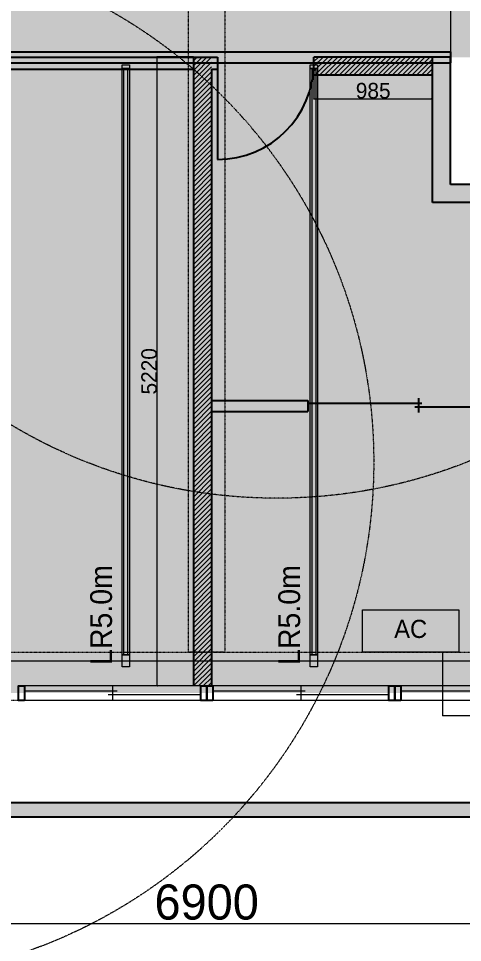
# Model space of a CAD drawing. Header units: millimetres. Extents: x -376000 to 292178, y -193032 to 188048.
# Drawn here: x -241370 to -237684, y 54514 to 62181 of the extents above; entities that cross this region are included whole.
import ezdxf

# ---------------------------------------------------------------- set-up
doc = ezdxf.new("R2010")
doc.units = ezdxf.units.MM
doc.header["$PDMODE"] = 1
doc.header["$PDSIZE"] = -2
for name, pattern in [('VW-01 短破線', [2.116125, 1.058062, -1.058062]), ('ラインタイプ-1', [2.116531, 1.058062, -1.058469]), ('ラインタイプ-28', [1.058161, 0.705383, -0.352778]), ('ラインタイプ-6', [5.291531, 3.175, -1.058062, 0.352704, -0.705764])]:
    doc.linetypes.add(name, pattern=pattern)
for name, color, linetype, lineweight in [('01_基準-寸法', 7, 'Continuous', 5), ('07_文字・記号', 7, 'Continuous', 9), ('_塗（エリア） (2D)', 7, 'Continuous', 5), ('_塗（壁） (2D)', 7, 'Continuous', 5), ('_天井プロット (2D)', 7, 'Continuous', 5), ('_平面図(既存部) (2D)', 7, 'Continuous', 5), ('_平面図（新設） (2D)', 7, 'Continuous', 5), ('_文字・記号 (2D)', 7, 'Continuous', 5), ('_梁 (2D)', 7, 'Continuous', 5), ('_給排水ガス (2D)', 7, 'Continuous', 5), ('_解体部 (2D)', 7, 'Continuous', 5), ('一般', 7, 'Continuous', 5), ('寸法', 7, 'Continuous', 5)]:
    doc.layers.add(name, color=color, linetype=linetype, lineweight=lineweight)
for name, color, linetype, lineweight, true_color in [('02_0.25', 1, 'Continuous', 25, 0xff0000), ('03_0.15', 7, 'Continuous', 15, 0x990099), ('04_0.10', 7, 'Continuous', 9, 0x0099ff), ('05_0.05点線', 9, 'ラインタイプ-28', 5, 0x808080), ('06一点鎖線', 7, 'ラインタイプ-6', 9, 0x9999ff), ('08_ハッチ・色', 7, 'Continuous', 5, 0x888888)]:
    doc.layers.add(name, color=color, linetype=linetype, lineweight=lineweight, true_color=true_color)
doc.styles.add('Hiragino Kaku Gothic Pro W3', font='', dxfattribs={"bigfont": 'Hiragino Kaku Gothic Pro W3'})
doc.styles.add('Hiragino Sans W3', font='', dxfattribs={"bigfont": 'Hiragino Sans W3'})
doc.styles.add('ＭＳ Ｐゴシック', font='MS PGothic.ttf')
doc.styles.get('Hiragino Kaku Gothic Pro W3').set_extended_font_data('Hiragino Kaku Gothic Pro W3')
doc.styles.get('Hiragino Sans W3').set_extended_font_data('Hiragino Sans W3')
doc.dimstyles.new('RGT', dxfattribs={"dimtxt": 161.781684, "dimasz": 0.999939, "dimexe": 0, "dimexo": 1, "dimgap": 0.5, "dimtad": 1, "dimdsep": 46, "dimtxsty": 'Hiragino Sans W3', "dimblk": 'DOT', "dimblk1": 'DOT', "dimblk2": 'DOT', "dimcen": 0, "dimazin": 0, "dimtfac": 1, "dimtix": 1, "dimtmove": 0, "dimatfit": 0, "dimldrblk": 'VW_FILLEDARROW', "dimfxl": 1, "dimfrac": 2, "dimtolj": 1, "dimarcsym": 0})
doc.dimstyles.new('建具表寸法', dxfattribs={"dimtxt": 161.781684, "dimasz": 0.199988, "dimexe": 0, "dimexo": 0.3, "dimgap": 0.005, "dimtad": 1, "dimdsep": 46, "dimtxsty": 'Hiragino Sans W3', "dimblk": 'DOT', "dimblk1": 'DOT', "dimblk2": 'DOT', "dimcen": 0, "dimazin": 0, "dimtfac": 1, "dimtix": 1, "dimtmove": 0, "dimatfit": 0, "dimldrblk": 'VW_FILLEDARROW', "dimfxl": 1, "dimfrac": 2, "dimtolj": 1, "dimarcsym": 0})
pattern_1 = [(45, (47.625, -79.375), (47.451041, 7.238696), [])]

# ---------------------------------------------------------------- blocks, each defined once
blk = doc.blocks.new('給排水ガス (2D)')
at = {"layer": '07_文字・記号', "color": 5, "lineweight": 18, "true_color": 0x0000ff}
for p in [(-237851.3, 56923.6), (-236660.6, 56396.3)]:
    blk.add_line(p, (-237851.3, 56394.5), dxfattribs=at)
blk = doc.blocks.new('塗（エリア） (2D)')
at = {"layer": '08_ハッチ・色', "linetype": 'Continuous', "lineweight": 0, "true_color": 0xd9d2ae, "transparency": 33554559}
blk.add_hatch(color=9, dxfattribs=at).paths.add_polyline_path([(-250142.8, 61858.6), (-250142.8, 64113.6), (-247342.8, 64113.6), (-247342.8, 63598.6), (-227667.3, 63598.6), (-227667.3, 65233.1), (-225357.8, 65233.1), (-225357.8, 63623.6), (-222307.8, 63623.6), (-222307.8, 61858.6)])
at = {"layer": '08_ハッチ・色', "linetype": 'Continuous', "lineweight": 0, "true_color": 0x74ff63, "transparency": 33554559}
blk.add_hatch(color=91, dxfattribs=at).paths.add_polyline_path([(-236357.8, 56583.6), (-236357.8, 60712.9), (-237857.8, 60712.9), (-237857.8, 61858.6), (-250357.8, 61858.6), (-250357.8, 56583.6)])
blk = doc.blocks.new('塗（壁） (2D)')
at = {"layer": '02_0.25', "linetype": 'Continuous', "lineweight": 0, "true_color": 0xaaaaaa}
for points in [[(-237782.8, 60653.6), (-237932.8, 60653.6), (-237932.8, 61813.6), (-237782.8, 61813.6)], [(-237782.8, 60653.6), (-237782.8, 60803.6), (-236432.8, 60803.6), (-236432.8, 60653.6)], [(-237782.8, 60653.6), (-237782.8, 60803.6), (-236432.8, 60803.6), (-236432.8, 60653.6)], [(-222882.8, 55673.6), (-222882.8, 55553.6), (-249833, 55553.6), (-249833, 55673.6)], [(-222882.8, 55673.6), (-222882.8, 55553.6), (-249833, 55553.6), (-249833, 55673.6)]]:
    blk.add_hatch(color=253, dxfattribs=at).paths.add_polyline_path(points)
at = {"layer": '08_ハッチ・色', "color": 141}
blk.add_solid([(-243895.3, 61903.6), (-243895.3, 61813.6), (-237782.8, 61903.6), (-237782.8, 61813.6)], dxfattribs=at)
blk = doc.blocks.new('グループ-70')
at = {"layer": '一般'}
blk.add_line((-237782.8, 62626.1), (-237782.8, 61826.1), dxfattribs=at)
blk.add_open_spline([(-236982.8, 61826.1), (-236982.8, 61865.4), (-236986.6, 61904.5), (-236990.5, 61943.6), (-236998.1, 61982.1), (-237005.8, 62020.7), (-237017.2, 62058.3), (-237028.6, 62095.9), (-237043.7, 62132.2), (-237058.7, 62168.5), (-237077.2, 62203.2), (-237095.7, 62237.8), (-237117.6, 62270.5), (-237139.4, 62303.2), (-237164.3, 62333.6), (-237189.3, 62364), (-237217.1, 62391.7), (-237244.9, 62419.5), (-237275.2, 62444.5), (-237305.6, 62469.4), (-237338.3, 62491.2), (-237371, 62513.1), (-237405.6, 62531.6), (-237440.3, 62550.1), (-237476.6, 62565.2), (-237512.9, 62580.2), (-237550.5, 62591.6), (-237588.1, 62603), (-237626.7, 62610.7), (-237665.2, 62618.3), (-237704.3, 62622.2), (-237743.5, 62626.1), (-237782.8, 62626.1)], degree=2, knots=[0, 0, 0, 0.0625, 0.0625, 0.125, 0.125, 0.1875, 0.1875, 0.25, 0.25, 0.3125, 0.3125, 0.375, 0.375, 0.4375, 0.4375, 0.5, 0.5, 0.5625, 0.5625, 0.625, 0.625, 0.6875, 0.6875, 0.75, 0.75, 0.8125, 0.8125, 0.875, 0.875, 0.9375, 0.9375, 1, 1, 1], dxfattribs=at)
blk = doc.blocks.new('グループ-86')
at = {"layer": '02_0.25', "flags": 128}
for points in [[(-241320.1, 56523.6), (-241370.1, 56523.6), (-241370.1, 56643.6), (-241320.1, 56643.6)], [(-239807.6, 56523.6), (-239857.6, 56523.6), (-239857.6, 56643.6), (-239807.6, 56643.6)]]:
    blk.add_lwpolyline(points, close=True, dxfattribs=at)
at = {"layer": '03_0.15'}
for p, q in [((-240551.8, 56598.6), (-241320.1, 56598.6)), ((-240588.9, 56643.6), (-240588.9, 56523.6)), ((-239857.6, 56568.6), (-240625.9, 56568.6))]:
    blk.add_line(p, q, dxfattribs=at)
at = {"layer": '04_0.10'}
for p, q in [((-239857.6, 56643.6), (-241320.1, 56643.6)), ((-239857.6, 56523.6), (-241320.1, 56523.6))]:
    blk.add_line(p, q, dxfattribs=at)
blk = doc.blocks.new('グループ-87')
at = {"layer": '02_0.25', "flags": 128}
for points in [[(-239757.5, 56523.6), (-239807.5, 56523.6), (-239807.5, 56643.6), (-239757.5, 56643.6)], [(-238245, 56523.6), (-238295, 56523.6), (-238295, 56643.6), (-238245, 56643.6)]]:
    blk.add_lwpolyline(points, close=True, dxfattribs=at)
at = {"layer": '03_0.15'}
for p, q in [((-238989.2, 56598.6), (-239757.5, 56598.6)), ((-239026.2, 56643.6), (-239026.2, 56523.6)), ((-238295, 56568.6), (-239063.3, 56568.6))]:
    blk.add_line(p, q, dxfattribs=at)
at = {"layer": '04_0.10'}
for p, q in [((-238295, 56643.6), (-239757.5, 56643.6)), ((-238295, 56523.6), (-239757.5, 56523.6))]:
    blk.add_line(p, q, dxfattribs=at)
blk = doc.blocks.new('グループ-88')
at = {"layer": '02_0.25', "flags": 128}
for points in [[(-238194.9, 56523.6), (-238244.9, 56523.6), (-238244.9, 56643.6), (-238194.9, 56643.6)], [(-236682.4, 56523.6), (-236732.4, 56523.6), (-236732.4, 56643.6), (-236682.4, 56643.6)]]:
    blk.add_lwpolyline(points, close=True, dxfattribs=at)
at = {"layer": '03_0.15'}
for p, q in [((-237426.6, 56598.6), (-238194.9, 56598.6)), ((-237463.6, 56643.6), (-237463.6, 56523.6)), ((-236732.4, 56568.6), (-237500.6, 56568.6))]:
    blk.add_line(p, q, dxfattribs=at)
at = {"layer": '04_0.10'}
for p, q in [((-236732.4, 56643.6), (-238194.9, 56643.6)), ((-236732.4, 56523.6), (-238194.9, 56523.6))]:
    blk.add_line(p, q, dxfattribs=at)
blk = doc.blocks.new('平面図(既存部) (2D)')
at = {"layer": '02_0.25'}
for p, q in [((-237932.756, 60653.559), (-237932.756, 61813.559)), ((-237782.756, 60803.559), (-237782.756, 61858.559)), ((-236432.756, 60803.559), (-237782.756, 60803.559)), ((-236432.756, 60653.559), (-237932.756, 60653.559)), ((-222882.756, 55673.559), (-249832.978, 55673.559)), ((-222882.756, 55673.559), (-249832.978, 55673.559)), ((-222762.756, 55553.624), (-249952.978, 55553.624)), ((-222762.756, 55553.624), (-249952.978, 55553.624))]:
    blk.add_line(p, q, dxfattribs=at)
at = {"layer": '06一点鎖線'}
blk.add_line((-212834.729, 56848.559), (-252834.729, 56848.559), dxfattribs=at)
blk.add_line((-212834.729, 56848.559), (-252834.729, 56848.559), dxfattribs=at)
at = {"layer": '02_0.25', "color": 7}
for name in ['グループ-86', 'グループ-87', 'グループ-88']:
    blk.add_blockref(name, (0, 0), dxfattribs=at)
at = {"layer": '一般'}
blk.add_blockref('グループ-70', (0, 0), dxfattribs=at)
blk = doc.blocks.new('_Dot')
at = {"color": 0, "linetype": 'ByBlock', "lineweight": -2}
blk.add_line((-0.5, 0), (-1, 0), dxfattribs=at)
at = {"color": 0, "linetype": 'ByBlock', "const_width": 0.5}
blk.add_lwpolyline([(-0.25, 0, 1), (0.25, 0, 1)], format="xyb", close=True, dxfattribs=at)
blk = doc.blocks.new('*D279')
at = {"layer": 'Defpoints', "color": 0}
for p in [(-237932.8, 61813.6), (-238917.8, 61711.1), (-237932.8, 61513.6)]:
    blk.add_point(p, dxfattribs=at)
at = {"layer": '寸法', "color": 0, "lineweight": -2}
for p, q in [((-237932.8, 61813.3), (-237932.8, 61513.6)), ((-238917.8, 61710.8), (-238917.8, 61513.6)), ((-238905.8, 61513.6), (-237944.8, 61513.6))]:
    blk.add_line(p, q, dxfattribs=at)
at = {"layer": '寸法', "color": 0, "lineweight": -2, "xscale": 11.999267578125, "yscale": 11.999267578125, "zscale": 11.999267578125, "rotation": 180}
blk.add_blockref('_Dot', (-238917.8, 61513.6), dxfattribs=at)
at = {"layer": '寸法', "color": 0, "lineweight": -2, "xscale": 11.999267578125, "yscale": 11.999267578125, "zscale": 11.999267578125}
blk.add_blockref('_Dot', (-237932.8, 61513.6), dxfattribs=at)
at = {"layer": '寸法', "color": 0, "insert": (-238425.3, 61580.8), "char_height": 129.43, "attachment_point": 5, "style": 'Hiragino Kaku Gothic Pro W3'}
blk.add_mtext('\\A1;985', dxfattribs=at)
blk = doc.blocks.new('VW_FILLEDARROW')
at = {"color": 0, "linetype": 'Continuous', "lineweight": 5, "transparency": 16777216, "flags": 128}
blk.add_lwpolyline([(-161.33, 43.23), (0, 0), (-161.33, -43.23)], close=True, dxfattribs=at)
blk = doc.blocks.new('*D285')
at = {"layer": 'Defpoints', "color": 0}
for p in [(-240217.8, 61863.6), (-239917.8, 61863.6), (-239917.8, 56643.6)]:
    blk.add_point(p, dxfattribs=at)
at = {"layer": '寸法', "color": 0, "lineweight": -2}
for p, q in [((-239918.1, 61863.6), (-240217.8, 61863.6)), ((-240217.8, 56655.6), (-240217.8, 61851.6)), ((-239918.1, 56643.6), (-240217.8, 56643.6))]:
    blk.add_line(p, q, dxfattribs=at)
at = {"layer": '寸法', "color": 0, "lineweight": -2, "xscale": 11.999267578125, "yscale": 11.999267578125, "zscale": 11.999267578125}
for p, rotation in [((-240217.8, 61863.6), 90), ((-240217.8, 56643.6), 270)]:
    blk.add_blockref('_Dot', p, dxfattribs=dict(at, rotation=rotation))
at = {"layer": '寸法', "color": 0, "insert": (-240284.8, 59253.6), "char_height": 129.43, "attachment_point": 5, "rotation": 90, "style": 'Hiragino Kaku Gothic Pro W3'}
blk.add_mtext('\\A1;5220', dxfattribs=at)
blk = doc.blocks.new('平面図（新設） (2D)')
at = {"layer": '02_0.25'}
for p, q in [((-243895.256, 61903.559), (-237782.756, 61903.559)), ((-237782.756, 61903.559), (-237782.756, 61813.559)), ((-243895.256, 61813.559), (-237782.756, 61813.559))]:
    blk.add_line(p, q, dxfattribs=at)
blk = doc.blocks.new('グループ-1256')
at = {"layer": '07_文字・記号', "color": 160, "linetype": 'Continuous', "lineweight": 5, "true_color": 0x003dff, "transparency": 33554687, "flags": 128}
for points in [[(-240449.3, 61796.1), (-240449.3, 61766.1), (-240509.3, 61766.1), (-240509.3, 61796.1)], [(-240449.3, 61766.1), (-240449.3, 56901.1), (-240509.3, 56901.1), (-240509.3, 61766.1)], [(-240464.3, 61766.1), (-240464.3, 56901.1), (-240494.3, 56901.1), (-240494.3, 61766.1)], [(-240449.3, 56901.1), (-240449.3, 56801.1), (-240509.3, 56801.1), (-240509.3, 56901.1)]]:
    blk.add_lwpolyline(points, close=True, dxfattribs=at)
at = {"layer": '07_文字・記号', "color": 160, "true_color": 0x003dff, "insert": (-240683.1, 57231.1), "char_height": 180.91, "attachment_point": 5, "rotation": 90, "line_spacing_factor": 1.007907, "style": 'ＭＳ Ｐゴシック'}
blk.add_mtext('LR5.0m', dxfattribs=at)
blk = doc.blocks.new('グループ-1257')
at = {"layer": '07_文字・記号', "color": 160, "linetype": 'Continuous', "lineweight": 5, "true_color": 0x003dff, "transparency": 33554687, "flags": 128}
for points in [[(-238887.3, 61796.1), (-238887.3, 61766.1), (-238947.3, 61766.1), (-238947.3, 61796.1)], [(-238887.3, 61766.1), (-238887.3, 56901.1), (-238947.3, 56901.1), (-238947.3, 61766.1)], [(-238902.3, 61766.1), (-238902.3, 56901.1), (-238932.3, 56901.1), (-238932.3, 61766.1)], [(-238887.3, 56901.1), (-238887.3, 56801.1), (-238947.3, 56801.1), (-238947.3, 56901.1)]]:
    blk.add_lwpolyline(points, close=True, dxfattribs=at)
at = {"layer": '07_文字・記号', "color": 160, "true_color": 0x003dff, "insert": (-239121.1, 57231.1), "char_height": 180.91, "attachment_point": 5, "rotation": 90, "line_spacing_factor": 1.007907, "style": 'ＭＳ Ｐゴシック'}
blk.add_mtext('LR5.0m', dxfattribs=at)
blk = doc.blocks.new('グループ-1259')
at = {"layer": '07_文字・記号', "color": 160, "linetype": 'Continuous', "lineweight": 5, "true_color": 0x003dff, "transparency": 33554687, "flags": 128}
for points in [[(-238887.3, 61796.1), (-238887.3, 61766.1), (-238947.3, 61766.1), (-238947.3, 61796.1)], [(-238887.3, 61766.1), (-238887.3, 56901.1), (-238947.3, 56901.1), (-238947.3, 61766.1)], [(-238902.3, 61766.1), (-238902.3, 56901.1), (-238932.3, 56901.1), (-238932.3, 61766.1)], [(-238887.3, 56901.1), (-238887.3, 56801.1), (-238947.3, 56801.1), (-238947.3, 56901.1)]]:
    blk.add_lwpolyline(points, close=True, dxfattribs=at)
at = {"layer": '07_文字・記号', "color": 160, "true_color": 0x003dff, "insert": (-239121.1, 57231.1), "char_height": 180.91, "attachment_point": 5, "rotation": 90, "line_spacing_factor": 1.007907, "style": 'ＭＳ Ｐゴシック'}
blk.add_mtext('LR5.0m', dxfattribs=at)
blk = doc.blocks.new('グループ-1372')
at = {"layer": '07_文字・記号', "linetype": 'Continuous', "lineweight": 0, "true_color": 0x02abea, "transparency": 33554687}
blk.add_hatch(color=140, dxfattribs=at).paths.add_polyline_path([(-237714, 56923.9), (-238514, 56923.2), (-238514.3, 57273.2), (-237714.3, 57273.9)])
at = {"layer": '07_文字・記号', "color": 7, "linetype": 'Continuous', "lineweight": 5, "transparency": 33554687, "flags": 128}
blk.add_lwpolyline([(-237714, 56923.9), (-238514, 56923.2), (-238514.3, 57273.2), (-237714.3, 57273.9)], close=True, dxfattribs=at)
at = {"layer": '07_文字・記号', "color": 7, "insert": (-238114.3, 57191.8), "char_height": 150.76, "attachment_point": 2, "rotation": 0.05214, "line_spacing_factor": 1.006498, "style": 'ＭＳ Ｐゴシック'}
blk.add_mtext('AC', dxfattribs=at)
blk = doc.blocks.new('天井プロット (2D)')
at = {"layer": '07_文字・記号', "color": 100, "linetype": 'VW-01 短破線', "true_color": 0x00ff3f}
for centre in [(-239226.2, 62500.7), (-242720.9, 58499.6)]:
    blk.add_circle(centre, 4300, dxfattribs=at)
at = {"layer": '07_文字・記号', "color": 7}
for name in ['グループ-1256', 'グループ-1257', 'グループ-1259']:
    blk.add_blockref(name, (0, 0), dxfattribs=at)
at = {"layer": '07_文字・記号', "color": 7, "transparency": 33554687}
blk.add_blockref('グループ-1372', (0, 0), dxfattribs=at)
blk = doc.blocks.new('*D400')
at = {"layer": '01_基準-寸法', "color": 0, "lineweight": -2}
for p, q in [((-243257.8, 55233.8), (-243257.8, 54668)), ((-236417.8, 54668), (-243197.8, 54668)), ((-236357.8, 54669), (-236357.8, 54668))]:
    blk.add_line(p, q, dxfattribs=at)
at = {"layer": 'Defpoints', "color": 0}
for p in [(-243257.8, 55234.8), (-243257.8, 54668), (-236357.8, 54668)]:
    blk.add_point(p, dxfattribs=at)
at = {"layer": '01_基準-寸法', "color": 0, "lineweight": -2, "xscale": 59.99633789062499, "yscale": 59.99633789062499, "zscale": 59.99633789062499, "rotation": 180}
blk.add_blockref('_Dot', (-243257.8, 54668), dxfattribs=at)
at = {"layer": '01_基準-寸法', "color": 0, "lineweight": -2, "xscale": 59.99633789062499, "yscale": 59.99633789062499, "zscale": 59.99633789062499}
blk.add_blockref('_Dot', (-236357.8, 54668), dxfattribs=at)
at = {"layer": '01_基準-寸法', "color": 0, "insert": (-239807.8, 54848.2), "char_height": 291.21, "attachment_point": 5, "style": 'Hiragino Kaku Gothic Pro W3'}
blk.add_mtext('\\A1;6900', dxfattribs=at)
blk = doc.blocks.new('*D409')
at = {"layer": '01_基準-寸法', "color": 0, "lineweight": -2}
for p, q in [((-243257.8, 55233.8), (-243257.8, 54668)), ((-236417.8, 54668), (-243197.8, 54668)), ((-236357.8, 54669), (-236357.8, 54668))]:
    blk.add_line(p, q, dxfattribs=at)
at = {"layer": 'Defpoints', "color": 0}
for p in [(-243257.8, 55234.8), (-243257.8, 54668), (-236357.8, 54668)]:
    blk.add_point(p, dxfattribs=at)
at = {"layer": '01_基準-寸法', "color": 0, "lineweight": -2, "xscale": 59.99633789062499, "yscale": 59.99633789062499, "zscale": 59.99633789062499, "rotation": 180}
blk.add_blockref('_Dot', (-243257.8, 54668), dxfattribs=at)
at = {"layer": '01_基準-寸法', "color": 0, "lineweight": -2, "xscale": 59.99633789062499, "yscale": 59.99633789062499, "zscale": 59.99633789062499}
blk.add_blockref('_Dot', (-236357.8, 54668), dxfattribs=at)
at = {"layer": '01_基準-寸法', "color": 0, "insert": (-239807.8, 54848.2), "char_height": 291.21, "attachment_point": 5, "style": 'Hiragino Kaku Gothic Pro W3'}
blk.add_mtext('\\A1;6900', dxfattribs=at)
blk = doc.blocks.new('梁 (2D)')
at = {"layer": '05_0.05点線', "color": 7, "linetype": 'ラインタイプ-1', "flags": 128}
for points in [[(-239957.756, 63633.559), (-239657.756, 63633.559), (-239657.756, 56923.559), (-239957.756, 56923.559)], [(-236682.276, 56923.559), (-236682.276, 56523.559), (-242932.276, 56523.559), (-242932.276, 56923.559)]]:
    blk.add_lwpolyline(points, close=True, dxfattribs=at)
blk = doc.blocks.new('解体部 (2D)')
at = {"layer": '02_0.25', "linetype": 'Continuous', "lineweight": 5}
h = blk.add_hatch(dxfattribs=at)
h.set_pattern_fill('デフォルトハッチング-1', style=0, pattern_type=2)
h.set_pattern_definition(pattern_1)
h.paths.add_polyline_path([(-239917.756, 56643.559), (-239917.756, 61863.559), (-239767.756, 61863.559), (-239767.756, 56643.559)])
h = blk.add_hatch(dxfattribs=at)
h.set_pattern_fill('デフォルトハッチング-1', style=0, pattern_type=2)
h.set_pattern_definition(pattern_1)
h.paths.add_polyline_path([(-238917.756, 61861.059), (-237932.756, 61861.059), (-237932.756, 61711.059), (-238917.756, 61711.059)])
at = {"layer": '02_0.25'}
for p, q in [((-244102.756, 61861.059), (-239917.756, 61861.059)), ((-239917.756, 61861.059), (-239917.756, 56643.559)), ((-239917.756, 61861.059), (-239717.756, 61861.059)), ((-239717.756, 61861.059), (-239717.756, 61761.059)), ((-239717.756, 61811.059), (-239717.756, 61011.059)), ((-237782.756, 61861.059), (-238917.756, 61861.059)), ((-238917.756, 61711.059), (-238917.756, 61861.059)), ((-237932.756, 61711.059), (-237932.756, 61861.059)), ((-244102.756, 61761.059), (-239917.756, 61761.059)), ((-239767.756, 61761.059), (-239767.756, 56643.559)), ((-239767.756, 61761.059), (-239717.756, 61761.059)), ((-237932.756, 61711.059), (-238917.756, 61711.059)), ((-239767.756, 59011.059), (-238967.756, 59011.059)), ((-238967.756, 59011.059), (-238967.756, 58921.059)), ((-238020.256, 58986.059), (-238967.756, 58986.059)), ((-237132.756, 58956.059), (-238080.256, 58956.059)), ((-238050.256, 59031.059), (-238050.256, 58911.059)), ((-239767.756, 58921.059), (-238967.756, 58921.059))]:
    blk.add_line(p, q, dxfattribs=at)
blk.add_arc((-239717.756, 61811.059), 800, 270, 0, dxfattribs=at)
at = {"layer": '寸法'}
dim = blk.add_linear_dim(base=(-240217.756, 61863.559), p1=(-239917.756, 56643.559), p2=(-239917.756, 61863.559), angle=270, dimstyle='建具表寸法', override={"dimtxt": 129.425347, "dimasz": 11.999268, "dimgap": 0.3, "dimpost": '<>', "dimtxsty": 'Hiragino Kaku Gothic Pro W3', "dimtmove": 2}, dxfattribs=at)
dim.commit()
dim.dimension.update_dxf_attribs({"geometry": '*D285', "text_midpoint": (-240284.796, 59253.559)})
dim = blk.add_linear_dim(base=(-237932.756, 61513.559), p1=(-238917.756, 61711.059), p2=(-237932.756, 61813.559), dimstyle='建具表寸法', override={"dimtxt": 129.425347, "dimasz": 11.999268, "dimgap": 0.3, "dimpost": '<>', "dimtxsty": 'Hiragino Kaku Gothic Pro W3', "dimtmove": 2}, dxfattribs=at)
dim.commit()
dim.dimension.update_dxf_attribs({"geometry": '*D279', "text_midpoint": (-238425.256, 61580.768)})
blk = doc.blocks.new('文字・記号 (2D)')
at = {"layer": '01_基準-寸法'}
for picture in ['*D400', '*D409']:
    dim = blk.add_linear_dim(base=(-243257.756, 54667.993), p1=(-236357.756, 54667.993), p2=(-243257.756, 55234.83), dimstyle='RGT', override={"dimtxt": 291.207031, "dimasz": 59.996338, "dimgap": 30, "dimpost": '<>', "dimtxsty": 'Hiragino Kaku Gothic Pro W3', "dimtmove": 2}, dxfattribs=at)
    dim.commit()
    dim.dimension.update_dxf_attribs({"geometry": picture, "text_midpoint": (-239807.756, 54848.158)})

msp = doc.modelspace()

# ---------------------------------------------------------------- block references
at = {"layer": '_塗（エリア） (2D)'}
msp.add_blockref('塗（エリア） (2D)', (0, 0), dxfattribs=at)
at = {"layer": '_塗（壁） (2D)'}
msp.add_blockref('塗（壁） (2D)', (0, 0), dxfattribs=at)
at = {"layer": '_給排水ガス (2D)'}
msp.add_blockref('給排水ガス (2D)', (0, 0), dxfattribs=at)

# ---------------------------------------------------------------- next in the draw order: block references
at = {"layer": '_平面図(既存部) (2D)'}
msp.add_blockref('平面図(既存部) (2D)', (0, 0), dxfattribs=at)

# ---------------------------------------------------------------- next in the draw order: block references
at = {"layer": '_解体部 (2D)'}
msp.add_blockref('解体部 (2D)', (0, 0), dxfattribs=at)

# ---------------------------------------------------------------- next in the draw order: block references
at = {"layer": '_平面図（新設） (2D)'}
msp.add_blockref('平面図（新設） (2D)', (0, 0), dxfattribs=at)

# ---------------------------------------------------------------- next in the draw order: block references
at = {"layer": '_天井プロット (2D)'}
msp.add_blockref('天井プロット (2D)', (0, 0), dxfattribs=at)

# ---------------------------------------------------------------- next in the draw order: block references
at = {"layer": '_文字・記号 (2D)'}
msp.add_blockref('文字・記号 (2D)', (0, 0), dxfattribs=at)

# ---------------------------------------------------------------- next in the draw order: block references
at = {"layer": '_梁 (2D)'}
msp.add_blockref('梁 (2D)', (0, 0), dxfattribs=at)

doc.saveas('drawing.dxf')
